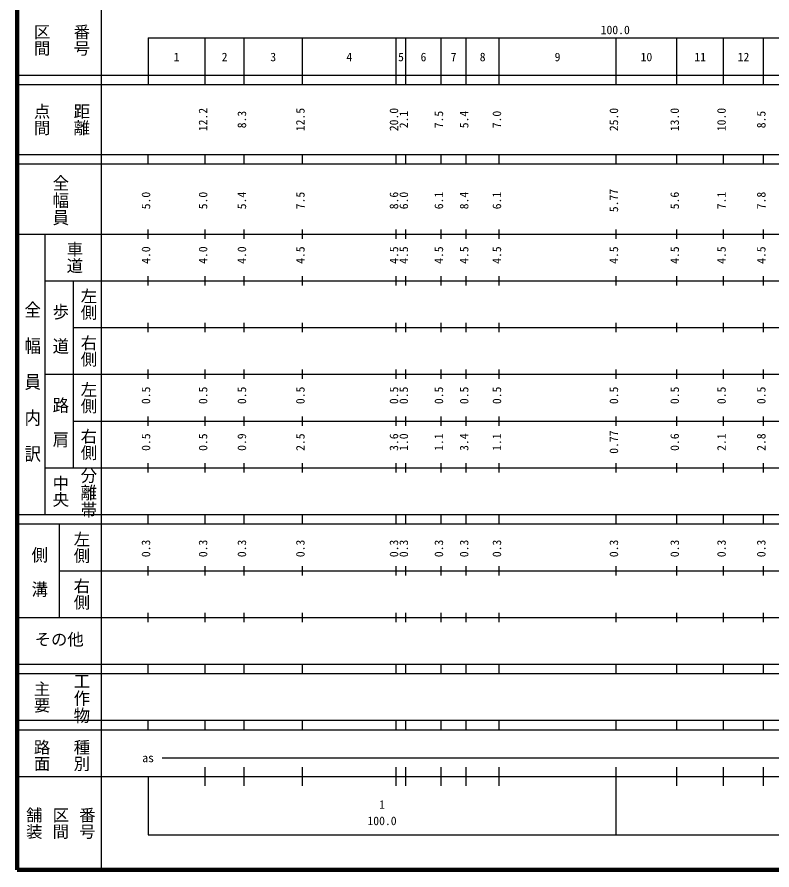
# Model space of a CAD drawing. Units: millimetres on the paper. Extents: x 40 to 680, y 20 to 380.
# Drawn here: x 40 to 201.3, y 20 to 202.4 of the extents above; entities that cross this region are included whole.
import ezdxf
from ezdxf.enums import TextEntityAlignment as Align

# ---------------------------------------------------------------- set-up
doc = ezdxf.new("R2010")
doc.units = ezdxf.units.MM
doc.layers.add('M-TTL', color=2, linetype='Continuous', lineweight=140)
doc.layers.add('M-TTL-BAND', color=7, linetype='Continuous', lineweight=25)
doc.styles.add('@ＭＳ ゴシック', font='')
doc.styles.add('ＭＳ ゴシック', font='')
doc.styles.get('@ＭＳ ゴシック').set_extended_font_data('@MS Gothic')
doc.styles.get('ＭＳ ゴシック').set_extended_font_data('MS Gothic')

msp = doc.modelspace()

# ---------------------------------------------------------------- linework, layer by layer
at = {"layer": 'M-TTL'}
for p, q in [((40, 380), (40, 20)), ((40, 20), (680, 20))]:
    msp.add_line(p, q, dxfattribs=at)
at = {"layer": 'M-TTL-BAND'}
for p, q in [((58, 370), (58, 20)), ((68, 198), (579, 198)), ((68, 198), (68, 188)), ((80.2, 188), (80.2, 198)), ((88.5, 188), (88.5, 198)), ((101, 188), (101, 198)), ((121, 188), (121, 198)), ((123.1, 188), (123.1, 198)), ((130.6, 188), (130.6, 198)), ((136, 188), (136, 198)), ((143, 188), (143, 198)), ((168, 188), (168, 198)), ((181, 188), (181, 198)), ((191, 188), (191, 198)), ((199.5, 188), (199.5, 198)), ((40, 190), (579, 190)), ((40, 188), (579, 188)), ((40, 173), (579, 173)), ((68, 171), (68, 173)), ((80.2, 171), (80.2, 173)), ((88.5, 171), (88.5, 173)), ((101, 171), (101, 173)), ((121, 171), (121, 173)), ((123.1, 171), (123.1, 173)), ((130.6, 171), (130.6, 173)), ((136, 171), (136, 173)), ((143, 171), (143, 173)), ((168, 171), (168, 173)), ((181, 171), (181, 173)), ((191, 171), (191, 173)), ((199.5, 171), (199.5, 173)), ((40, 171), (579, 171)), ((68, 155), (68, 157)), ((80.2, 155), (80.2, 157)), ((88.5, 155), (88.5, 157)), ((101, 155), (101, 157)), ((121, 155), (121, 157)), ((123.1, 155), (123.1, 157)), ((130.6, 155), (130.6, 157)), ((136, 155), (136, 157)), ((143, 155), (143, 157)), ((168, 155), (168, 157)), ((181, 155), (181, 157)), ((191, 155), (191, 157)), ((199.5, 155), (199.5, 157)), ((40, 156), (579, 156)), ((46, 96), (46, 156)), ((46, 146), (579, 146)), ((52, 146), (52, 106)), ((68, 145), (68, 147)), ((80.2, 145), (80.2, 147)), ((88.5, 145), (88.5, 147)), ((101, 145), (101, 147)), ((121, 145), (121, 147)), ((123.1, 145), (123.1, 147)), ((130.6, 145), (130.6, 147)), ((136, 145), (136, 147)), ((143, 145), (143, 147)), ((168, 145), (168, 147)), ((181, 145), (181, 147)), ((191, 145), (191, 147)), ((199.5, 145), (199.5, 147)), ((68, 135), (68, 137)), ((80.2, 135), (80.2, 137)), ((88.5, 135), (88.5, 137)), ((101, 135), (101, 137)), ((121, 135), (121, 137)), ((123.1, 135), (123.1, 137)), ((130.6, 135), (130.6, 137)), ((136, 135), (136, 137)), ((143, 135), (143, 137)), ((168, 135), (168, 137)), ((181, 135), (181, 137)), ((191, 135), (191, 137)), ((199.5, 135), (199.5, 137)), ((52, 136), (579, 136)), ((46, 126), (579, 126)), ((68, 125), (68, 127)), ((80.2, 125), (80.2, 127)), ((88.5, 125), (88.5, 127)), ((101, 125), (101, 127)), ((121, 125), (121, 127)), ((123.1, 125), (123.1, 127)), ((130.6, 125), (130.6, 127)), ((136, 125), (136, 127)), ((143, 125), (143, 127)), ((168, 125), (168, 127)), ((181, 125), (181, 127)), ((191, 125), (191, 127)), ((199.5, 125), (199.5, 127)), ((68, 115), (68, 117)), ((80.2, 115), (80.2, 117)), ((88.5, 115), (88.5, 117)), ((101, 115), (101, 117)), ((121, 115), (121, 117)), ((123.1, 115), (123.1, 117)), ((130.6, 115), (130.6, 117)), ((136, 115), (136, 117)), ((143, 115), (143, 117)), ((168, 115), (168, 117)), ((181, 115), (181, 117)), ((191, 115), (191, 117)), ((199.5, 115), (199.5, 117)), ((52, 116), (579, 116)), ((46, 106), (579, 106)), ((68, 105), (68, 107)), ((80.2, 105), (80.2, 107)), ((88.5, 105), (88.5, 107)), ((101, 105), (101, 107)), ((121, 105), (121, 107)), ((123.1, 105), (123.1, 107)), ((130.6, 105), (130.6, 107)), ((136, 105), (136, 107)), ((143, 105), (143, 107)), ((168, 105), (168, 107)), ((181, 105), (181, 107)), ((191, 105), (191, 107)), ((199.5, 105), (199.5, 107)), ((40, 96), (579, 96)), ((68, 94), (68, 96)), ((80.2, 94), (80.2, 96)), ((88.5, 94), (88.5, 96)), ((101, 94), (101, 96)), ((121, 94), (121, 96)), ((123.1, 94), (123.1, 96)), ((130.6, 94), (130.6, 96)), ((136, 94), (136, 96)), ((143, 94), (143, 96)), ((168, 94), (168, 96)), ((181, 94), (181, 96)), ((191, 94), (191, 96)), ((199.5, 94), (199.5, 96)), ((40, 94), (579, 94)), ((49, 94), (49, 74)), ((49, 84), (579, 84)), ((68, 83), (68, 85)), ((80.2, 83), (80.2, 85)), ((88.5, 83), (88.5, 85)), ((101, 83), (101, 85)), ((121, 83), (121, 85)), ((123.1, 83), (123.1, 85)), ((130.6, 83), (130.6, 85)), ((136, 83), (136, 85)), ((143, 83), (143, 85)), ((168, 83), (168, 85)), ((181, 83), (181, 85)), ((191, 83), (191, 85)), ((199.5, 83), (199.5, 85)), ((68, 73), (68, 75)), ((80.2, 73), (80.2, 75)), ((88.5, 73), (88.5, 75)), ((101, 73), (101, 75)), ((121, 73), (121, 75)), ((123.1, 73), (123.1, 75)), ((130.6, 73), (130.6, 75)), ((136, 73), (136, 75)), ((143, 73), (143, 75)), ((168, 73), (168, 75)), ((181, 73), (181, 75)), ((191, 73), (191, 75)), ((199.5, 73), (199.5, 75)), ((40, 74), (579, 74)), ((40, 64), (579, 64)), ((68, 62), (68, 64)), ((80.2, 62), (80.2, 64)), ((88.5, 62), (88.5, 64)), ((101, 62), (101, 64)), ((121, 62), (121, 64)), ((123.1, 62), (123.1, 64)), ((130.6, 62), (130.6, 64)), ((136, 62), (136, 64)), ((143, 62), (143, 64)), ((168, 62), (168, 64)), ((181, 62), (181, 64)), ((191, 62), (191, 64)), ((199.5, 62), (199.5, 64)), ((40, 62), (579, 62)), ((40, 52), (579, 52)), ((68, 50), (68, 52)), ((80.2, 50), (80.2, 52)), ((88.5, 50), (88.5, 52)), ((101, 50), (101, 52)), ((121, 50), (121, 52)), ((123.1, 50), (123.1, 52)), ((130.6, 50), (130.6, 52)), ((136, 50), (136, 52)), ((143, 50), (143, 52)), ((168, 50), (168, 52)), ((181, 50), (181, 52)), ((191, 50), (191, 52)), ((199.5, 50), (199.5, 52)), ((40, 50), (579, 50)), ((71, 44), (565, 44)), ((80.2, 38), (80.2, 42)), ((88.5, 38), (88.5, 42)), ((101, 38), (101, 42)), ((121, 38), (121, 42)), ((123.1, 38), (123.1, 42)), ((130.6, 38), (130.6, 42)), ((136, 38), (136, 42)), ((143, 38), (143, 42)), ((168, 27.5), (168, 42)), ((181, 38), (181, 42)), ((191, 38), (191, 42)), ((199.5, 38), (199.5, 42)), ((40, 40), (579, 40)), ((68, 40), (68, 27.5)), ((68, 27.5), (579, 27.5))]:
    msp.add_line(p, q, dxfattribs=at)

# ---------------------------------------------------------------- texts
for s, height, rotation, style, p in [('番号', 2.566, 270, '@ＭＳ ゴシック', (51.75, 201)), ('区間', 2.566, 270, '@ＭＳ ゴシック', (43.25, 201)), ('点間', 2.566, 270, '@ＭＳ ゴシック', (43.25, 184)), ('距離', 2.566, 270, '@ＭＳ ゴシック', (51.75, 184)), ('12.2', 1.833, 90, 'ＭＳ ゴシック', (81.2, 178)), ('12.5', 1.833, 90, 'ＭＳ ゴシック', (102, 178)), ('20.0', 1.833, 90, 'ＭＳ ゴシック', (122, 178)), ('25.0', 1.833, 90, 'ＭＳ ゴシック', (169, 178)), ('13.0', 1.833, 90, 'ＭＳ ゴシック', (182, 178)), ('10.0', 1.833, 90, 'ＭＳ ゴシック', (192, 178)), ('8.3', 1.833, 90, 'ＭＳ ゴシック', (89.5, 178.625)), ('2.1', 1.833, 90, 'ＭＳ ゴシック', (124.1, 178.625)), ('7.5', 1.833, 90, 'ＭＳ ゴシック', (131.6, 178.625)), ('5.4', 1.833, 90, 'ＭＳ ゴシック', (137, 178.625)), ('7.0', 1.833, 90, 'ＭＳ ゴシック', (144, 178.625)), ('8.5', 1.833, 90, 'ＭＳ ゴシック', (200.5, 178.625)), ('5.0', 1.833, 90, 'ＭＳ ゴシック', (69, 161.299)), ('5.0', 1.833, 90, 'ＭＳ ゴシック', (81.2, 161.299)), ('5.4', 1.833, 90, 'ＭＳ ゴシック', (89.5, 161.299)), ('7.5', 1.833, 90, 'ＭＳ ゴシック', (102, 161.299)), ('8.6', 1.833, 90, 'ＭＳ ゴシック', (122, 161.299)), ('6.0', 1.833, 90, 'ＭＳ ゴシック', (124.1, 161.299)), ('6.1', 1.833, 90, 'ＭＳ ゴシック', (131.6, 161.299)), ('8.4', 1.833, 90, 'ＭＳ ゴシック', (137, 161.299)), ('6.1', 1.833, 90, 'ＭＳ ゴシック', (144, 161.299)), ('5.77', 1.833, 90, 'ＭＳ ゴシック', (169, 160.674)), ('5.6', 1.833, 90, 'ＭＳ ゴシック', (182, 161.299)), ('7.1', 1.833, 90, 'ＭＳ ゴシック', (192, 161.299)), ('7.8', 1.833, 90, 'ＭＳ ゴシック', (200.5, 161.299)), ('車道', 2.566, 270, '@ＭＳ ゴシック', (50.25, 154.5)), ('4.0', 1.833, 90, 'ＭＳ ゴシック', (69, 149.625)), ('4.0', 1.833, 90, 'ＭＳ ゴシック', (81.2, 149.625)), ('4.0', 1.833, 90, 'ＭＳ ゴシック', (89.5, 149.625)), ('4.5', 1.833, 90, 'ＭＳ ゴシック', (102, 149.625)), ('4.5', 1.833, 90, 'ＭＳ ゴシック', (122, 149.625)), ('4.5', 1.833, 90, 'ＭＳ ゴシック', (124.1, 149.625)), ('4.5', 1.833, 90, 'ＭＳ ゴシック', (131.6, 149.625)), ('4.5', 1.833, 90, 'ＭＳ ゴシック', (137, 149.625)), ('4.5', 1.833, 90, 'ＭＳ ゴシック', (144, 149.625)), ('4.5', 1.833, 90, 'ＭＳ ゴシック', (169, 149.625)), ('4.5', 1.833, 90, 'ＭＳ ゴシック', (182, 149.625)), ('4.5', 1.833, 90, 'ＭＳ ゴシック', (192, 149.625)), ('4.5', 1.833, 90, 'ＭＳ ゴシック', (200.5, 149.625)), ('左側', 2.566, 270, '@ＭＳ ゴシック', (53.25, 144.5)), ('右側', 2.566, 270, '@ＭＳ ゴシック', (53.25, 134.5)), ('左側', 2.566, 270, '@ＭＳ ゴシック', (53.25, 124.5)), ('0.5', 1.833, 90, 'ＭＳ ゴシック', (69, 119.625)), ('0.5', 1.833, 90, 'ＭＳ ゴシック', (81.2, 119.625)), ('0.5', 1.833, 90, 'ＭＳ ゴシック', (89.5, 119.625)), ('0.5', 1.833, 90, 'ＭＳ ゴシック', (102, 119.625)), ('0.5', 1.833, 90, 'ＭＳ ゴシック', (122, 119.625)), ('0.5', 1.833, 90, 'ＭＳ ゴシック', (124.1, 119.625)), ('0.5', 1.833, 90, 'ＭＳ ゴシック', (131.6, 119.625)), ('0.5', 1.833, 90, 'ＭＳ ゴシック', (137, 119.625)), ('0.5', 1.833, 90, 'ＭＳ ゴシック', (144, 119.625)), ('0.5', 1.833, 90, 'ＭＳ ゴシック', (169, 119.625)), ('0.5', 1.833, 90, 'ＭＳ ゴシック', (182, 119.625)), ('0.5', 1.833, 90, 'ＭＳ ゴシック', (192, 119.625)), ('0.5', 1.833, 90, 'ＭＳ ゴシック', (200.5, 119.625)), ('右側', 2.566, 270, '@ＭＳ ゴシック', (53.25, 114.5)), ('0.5', 1.833, 90, 'ＭＳ ゴシック', (69, 109.625)), ('0.5', 1.833, 90, 'ＭＳ ゴシック', (81.2, 109.625)), ('0.9', 1.833, 90, 'ＭＳ ゴシック', (89.5, 109.625)), ('2.5', 1.833, 90, 'ＭＳ ゴシック', (102, 109.625)), ('3.6', 1.833, 90, 'ＭＳ ゴシック', (122, 109.625)), ('1.0', 1.833, 90, 'ＭＳ ゴシック', (124.1, 109.625)), ('1.1', 1.833, 90, 'ＭＳ ゴシック', (131.6, 109.625)), ('3.4', 1.833, 90, 'ＭＳ ゴシック', (137, 109.625)), ('1.1', 1.833, 90, 'ＭＳ ゴシック', (144, 109.625)), ('0.77', 1.833, 90, 'ＭＳ ゴシック', (169, 109)), ('0.6', 1.833, 90, 'ＭＳ ゴシック', (182, 109.625)), ('2.1', 1.833, 90, 'ＭＳ ゴシック', (192, 109.625)), ('2.8', 1.833, 90, 'ＭＳ ゴシック', (200.5, 109.625)), ('中央', 2.566, 270, '@ＭＳ ゴシック', (47.25, 104.5)), ('左側', 2.566, 270, '@ＭＳ ゴシック', (51.75, 92.5)), ('0.3', 1.833, 90, 'ＭＳ ゴシック', (69, 86.889)), ('0.3', 1.833, 90, 'ＭＳ ゴシック', (81.2, 86.889)), ('0.3', 1.833, 90, 'ＭＳ ゴシック', (89.5, 86.889)), ('0.3', 1.833, 90, 'ＭＳ ゴシック', (102, 86.889)), ('0.3', 1.833, 90, 'ＭＳ ゴシック', (122, 86.889)), ('0.3', 1.833, 90, 'ＭＳ ゴシック', (124.1, 86.889)), ('0.3', 1.833, 90, 'ＭＳ ゴシック', (131.6, 86.889)), ('0.3', 1.833, 90, 'ＭＳ ゴシック', (137, 86.889)), ('0.3', 1.833, 90, 'ＭＳ ゴシック', (144, 86.889)), ('0.3', 1.833, 90, 'ＭＳ ゴシック', (169, 86.889)), ('0.3', 1.833, 90, 'ＭＳ ゴシック', (182, 86.889)), ('0.3', 1.833, 90, 'ＭＳ ゴシック', (192, 86.889)), ('0.3', 1.833, 90, 'ＭＳ ゴシック', (200.5, 86.889)), ('右側', 2.566, 270, '@ＭＳ ゴシック', (51.75, 82.5)), ('主要', 2.566, 270, '@ＭＳ ゴシック', (43.25, 60.5)), ('路面', 2.566, 270, '@ＭＳ ゴシック', (43.25, 48)), ('種別', 2.566, 270, '@ＭＳ ゴシック', (51.75, 48)), ('舗装', 2.566, 270, '@ＭＳ ゴシック', (41.583, 33.5)), ('区間', 2.566, 270, '@ＭＳ ゴシック', (47.25, 33.5)), ('番号', 2.566, 270, '@ＭＳ ゴシック', (52.917, 33.5))]:
    msp.add_text(s, height=height, rotation=rotation, dxfattribs=dict(at, style=style)).set_placement(p, align=Align.BOTTOM_LEFT)
at = {"layer": 'M-TTL-BAND', "style": 'ＭＳ ゴシック'}
for s, height, p in [('100.0', 1.833, (164.719, 198.195)), ('1', 1.833, (73.475, 192.405)), ('2', 1.833, (83.725, 192.405)), ('3', 1.833, (94.125, 192.405)), ('4', 1.833, (110.375, 192.405)), ('5', 1.833, (121.425, 192.405)), ('6', 1.833, (126.225, 192.405)), ('7', 1.833, (132.675, 192.405)), ('8', 1.833, (138.875, 192.405)), ('9', 1.833, (154.875, 192.405)), ('10', 1.833, (173.25, 192.405)), ('11', 1.833, (184.75, 192.405)), ('12', 1.833, (194, 192.405)), ('その他', 2.566, (43.75, 67.25)), ('as', 1.833, (66.75, 42.5)), ('1', 1.833, (117.375, 32.523)), ('100.0', 1.833, (114.875, 29.033))]:
    msp.add_text(s, height=height, dxfattribs=at).set_placement(p, align=Align.BOTTOM_LEFT)
at = {"layer": 'M-TTL-BAND', "style": '@ＭＳ ゴシック'}
for s, width, p in [('全幅員', 1.05, (47.25, 168.75)), ('全\u3000幅\u3000員\u3000内\u3000訳', 1.1, (41.25, 141.75)), ('歩\u3000道', 1.05, (47.25, 141.25)), ('路\u3000肩', 1.05, (47.25, 121.25)), ('分離帯', 1.05, (53.25, 106.25)), ('側\u3000溝', 1.05, (42.75, 89.25)), ('工作物', 1.05, (51.75, 62.25))]:
    msp.add_text(s, height=2.566, rotation=270, dxfattribs=dict(at, width=width)).set_placement(p, align=Align.BOTTOM_LEFT)

doc.saveas('drawing.dxf')
